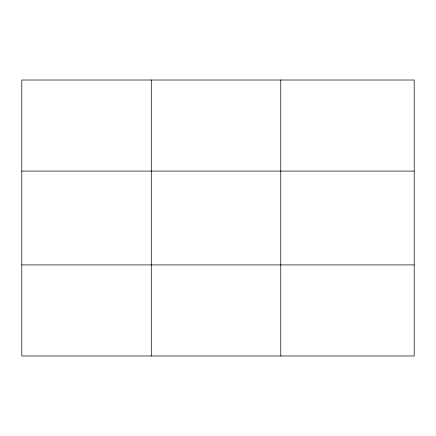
<?xml version="1.0" encoding="UTF-8"?>
<svg xmlns="http://www.w3.org/2000/svg" width="436" height="436" viewBox="0 0 436 436"><rect width="100%" height="100%" fill="white"/><g stroke="black" fill="none" stroke-linecap="round" stroke-linejoin="round"><path stroke-width="0.65" d="M151.292 80.017L151.292 355.983M280.784 80.017L280.784 355.983M414.2 171.086L414.2 80.017L21.8 80.017L21.8 355.983L414.2 355.983L414.2 171.086L21.8 171.086M21.8 264.914L414.2 264.914"/></g></svg>
